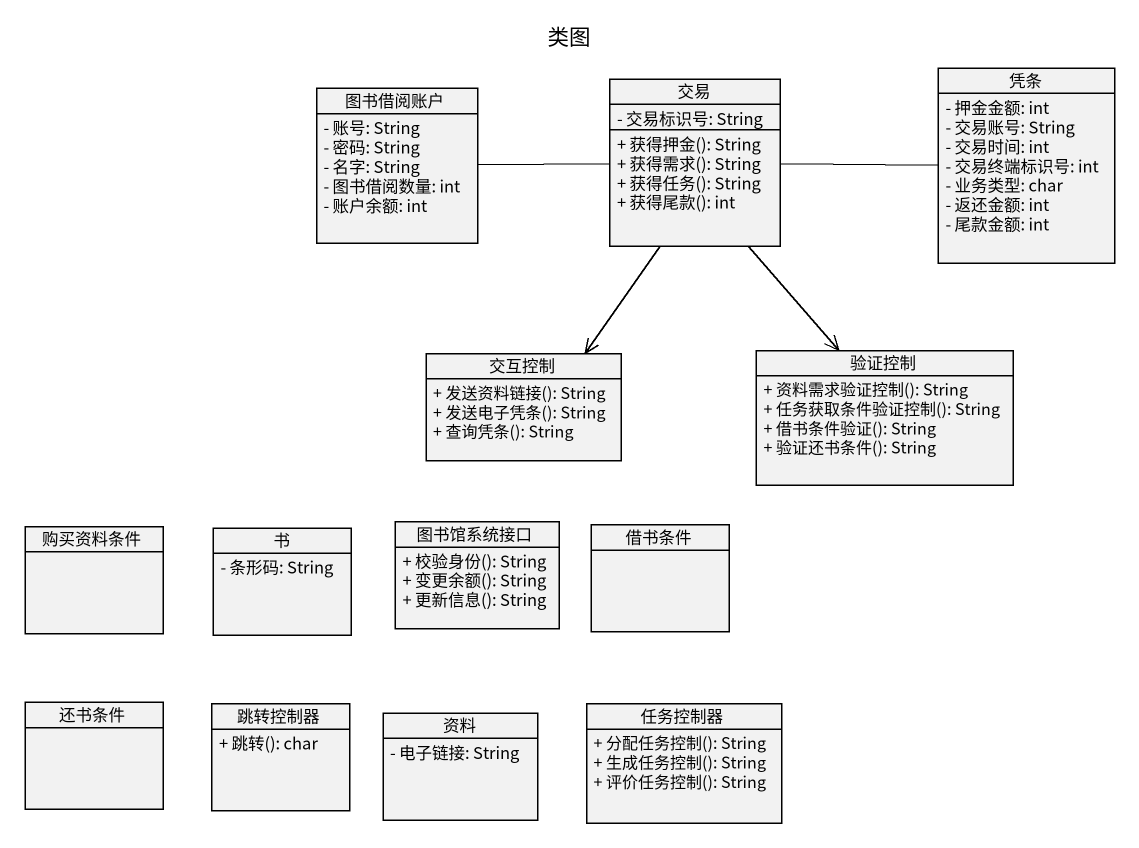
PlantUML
@startuml
title 类图
hide circle
hide empty members
skinparam classAttributeIconSize 0
class 图书借阅账户 {
  - 账号: String
  - 密码: String
  - 名字: String
  - 图书借阅数量: int
  - 账户余额: int
}
class 交易 {
  - 交易标识号: String
  + 获得押金(): String
  + 获得需求(): String
  + 获得任务(): String
  + 获得尾款(): int
}
class 凭条 {
  - 押金金额: int
  - 交易账号: String
  - 交易时间: int
  - 交易终端标识号: int
  - 业务类型: char
  - 返还金额: int
  - 尾款金额: int
}
class 交互控制 {
  + 发送资料链接(): String
  + 发送电子凭条(): String
  + 查询凭条(): String
}
class 验证控制 {
  + 资料需求验证控制(): String
  + 任务获取条件验证控制(): String
  + 借书条件验证(): String
  + 验证还书条件(): String
}
class 购买资料条件
class 书 {
  - 条形码: String
}
class 图书馆系统接口 {
  + 校验身份(): String
  + 变更余额(): String
  + 更新信息(): String
}
class 借书条件
class 还书条件
class 跳转控制器 {
  + 跳转(): char
}
class 资料 {
  - 电子链接: String
}
class 任务控制器 {
  + 分配任务控制(): String
  + 生成任务控制(): String
  + 评价任务控制(): String
}
图书借阅账户 -right- 交易
交易 --> 交互控制
交易 --> 验证控制
凭条 -left- 交易
@enduml
